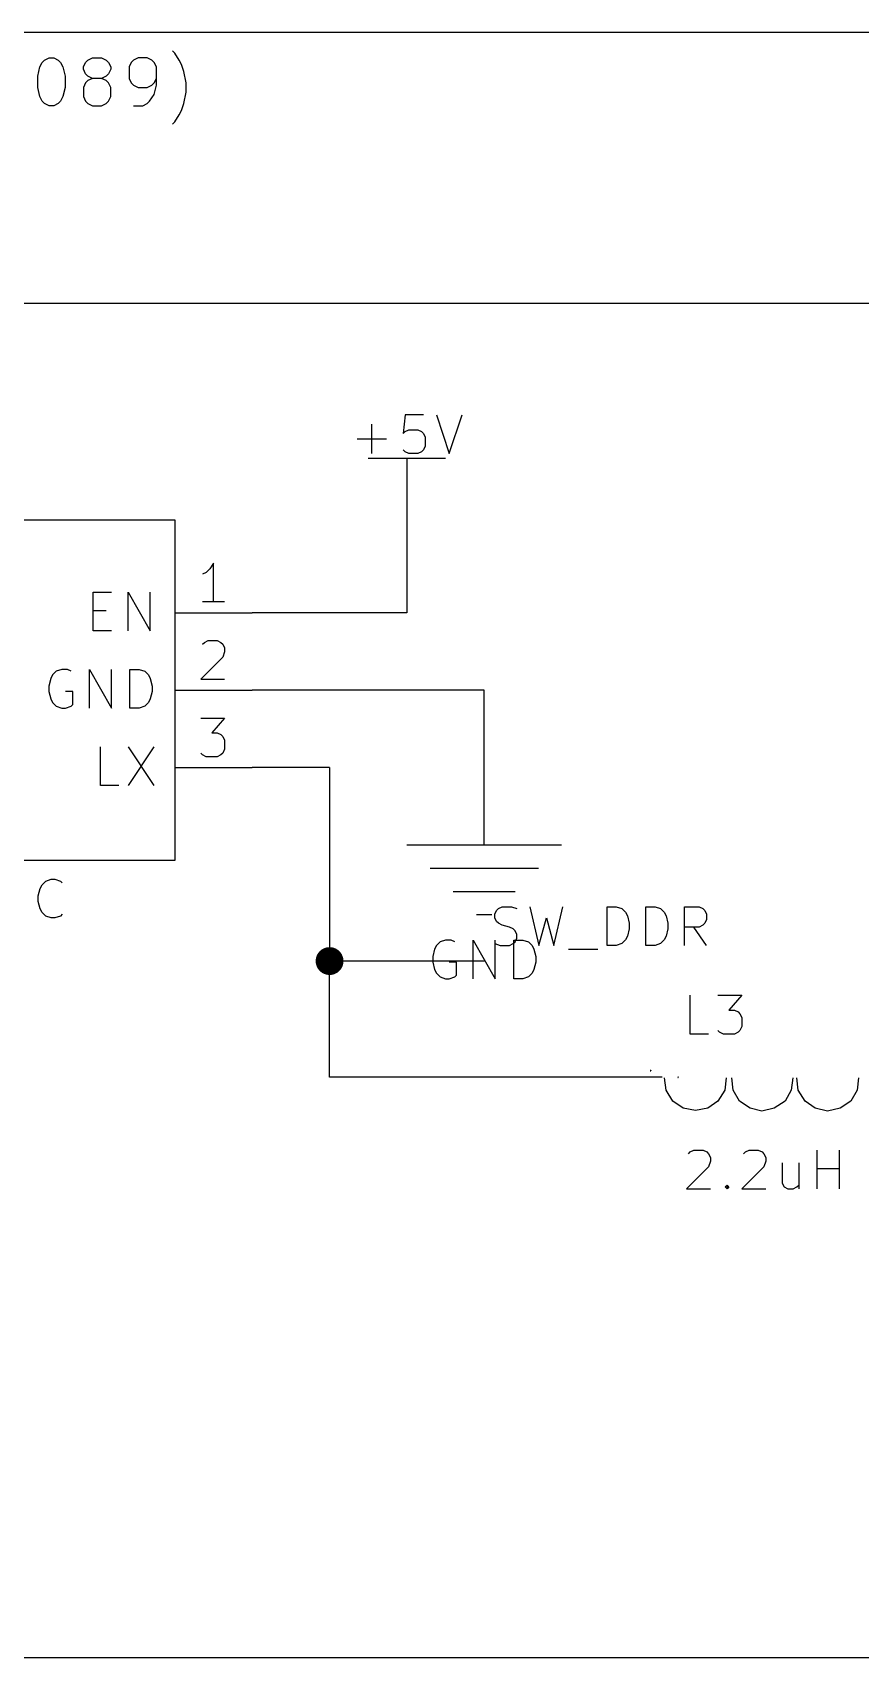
# Model space of a CAD drawing. Header units: millimetres. Extents: x 5 to 293, y -205 to -3.
# Drawn here: x 102 to 129.2, y -114.3 to -61 of the extents above; entities that cross this region are included whole.
import ezdxf

# ---------------------------------------------------------------- set-up
doc = ezdxf.new("R2010")
doc.units = ezdxf.units.MM
for name, color, linetype in [('GREENSIXTYFIVE', 129, 'CONTINUOUS'), ('LIGHTGREEN', 92, 'CONTINUOUS'), ('LIGHTMAGENTA', 212, 'CONTINUOUS'), ('LIGHTRED', 12, 'CONTINUOUS'), ('RED', 14, 'CONTINUOUS'), ('REDSIX', 19, 'CONTINUOUS')]:
    doc.layers.add(name, color=color, linetype=linetype)

msp = doc.modelspace()

# ---------------------------------------------------------------- linework, layer by layer
at = {"layer": 'GREENSIXTYFIVE', "linetype": 'CONTINUOUS'}
for p, q in [((114.2395, -73.5144), (114.1791, -74.1192)), ((114.8443, -73.5144), (114.2395, -73.5144)), ((115.2676, -73.5144), (115.6909, -74.7844)), ((115.6909, -74.7844), (116.1143, -73.5144)), ((113.1509, -74.7844), (113.1509, -73.8168)), ((114.1791, -74.1192), (114.2395, -74.0587)), ((114.2395, -74.0587), (114.3605, -73.9982)), ((114.3605, -73.9982), (114.6629, -73.9982)), ((114.6629, -73.9982), (114.7838, -74.0587)), ((114.7838, -74.0587), (114.8443, -74.1192)), ((114.8443, -74.1192), (114.9048, -74.2401)), ((112.6671, -74.3006), (113.6348, -74.3006)), ((114.2395, -74.724), (114.1791, -74.6635)), ((114.8443, -74.6635), (114.7838, -74.724)), ((114.9048, -74.5425), (114.8443, -74.6635)), ((114.9048, -74.2401), (114.9048, -74.5425)), ((114.3605, -74.7844), (114.2395, -74.724)), ((114.6629, -74.7844), (114.3605, -74.7844)), ((114.7838, -74.724), (114.6629, -74.7844)), ((103.9948, -80.5975), (103.9948, -79.3275)), ((103.9948, -79.3275), (104.5996, -79.3275)), ((103.9948, -80.5975), (103.9948, -79.3275)), ((103.9948, -79.3275), (104.5996, -79.3275)), ((105.1438, -80.5975), (105.1438, -79.3275)), ((105.1438, -79.3275), (105.8695, -80.5975)), ((105.1438, -80.5975), (105.1438, -79.3275)), ((105.1438, -79.3275), (105.8695, -80.5975)), ((105.8695, -80.5975), (105.8695, -79.3275)), ((105.8695, -80.5975), (105.8695, -79.3275)), ((103.9948, -79.9323), (104.4182, -79.9323)), ((103.9948, -79.9323), (104.4182, -79.9323)), ((104.5996, -80.5975), (103.9948, -80.5975)), ((104.5996, -80.5975), (103.9948, -80.5975)), ((102.6643, -82.049), (102.6038, -82.1699)), ((102.6643, -82.049), (102.6038, -82.1699)), ((102.7853, -81.928), (102.6643, -82.049)), ((102.7853, -81.928), (102.6643, -82.049)), ((102.9667, -81.8675), (102.7853, -81.928)), ((102.9667, -81.8675), (102.7853, -81.928)), ((103.1481, -81.8675), (102.9667, -81.8675)), ((103.1481, -81.8675), (102.9667, -81.8675)), ((103.2691, -81.928), (103.1481, -81.8675)), ((103.2691, -81.928), (103.1481, -81.8675)), ((103.8738, -83.1375), (103.8738, -81.8675)), ((103.8738, -81.8675), (104.5995, -83.1375)), ((103.8738, -83.1375), (103.8738, -81.8675)), ((103.8738, -81.8675), (104.5995, -83.1375)), ((104.5995, -83.1375), (104.5995, -81.8675)), ((104.5995, -83.1375), (104.5995, -81.8675)), ((105.2043, -83.1375), (105.2043, -81.8675)), ((105.2043, -81.8675), (105.5067, -81.8675)), ((105.2043, -83.1375), (105.2043, -81.8675)), ((105.2043, -81.8675), (105.5067, -81.8675)), ((105.5067, -81.8675), (105.6881, -81.928)), ((105.5067, -81.8675), (105.6881, -81.928)), ((105.6881, -81.928), (105.8091, -82.049)), ((105.6881, -81.928), (105.8091, -82.049)), ((105.8091, -82.049), (105.8696, -82.1699)), ((105.8091, -82.049), (105.8696, -82.1699)), ((102.6038, -82.1699), (102.5434, -82.4118)), ((102.6038, -82.1699), (102.5434, -82.4118)), ((102.5434, -82.4118), (102.5434, -82.5932)), ((102.5434, -82.4118), (102.5434, -82.5932)), ((102.5434, -82.5932), (102.6038, -82.8351)), ((102.5434, -82.5932), (102.6038, -82.8351)), ((103.3295, -82.5932), (103.0876, -82.5932)), ((103.3295, -82.5932), (103.0876, -82.5932)), ((103.3295, -83.0166), (103.3295, -82.5932)), ((103.3295, -83.0166), (103.3295, -82.5932)), ((105.8696, -82.1699), (105.93, -82.4118)), ((105.8696, -82.1699), (105.93, -82.4118)), ((105.93, -82.5932), (105.8696, -82.8351)), ((105.93, -82.5932), (105.8696, -82.8351)), ((105.93, -82.4118), (105.93, -82.5932)), ((105.93, -82.4118), (105.93, -82.5932)), ((102.6038, -82.8351), (102.6643, -82.9561)), ((102.6038, -82.8351), (102.6643, -82.9561)), ((102.6643, -82.9561), (102.7853, -83.0771)), ((102.6643, -82.9561), (102.7853, -83.0771)), ((102.7853, -83.0771), (102.9667, -83.1375)), ((102.7853, -83.0771), (102.9667, -83.1375)), ((102.9667, -83.1375), (103.0876, -83.1375)), ((102.9667, -83.1375), (103.0876, -83.1375)), ((103.0876, -83.1375), (103.2691, -83.0771)), ((103.0876, -83.1375), (103.2691, -83.0771)), ((103.2691, -83.0771), (103.3295, -83.0166)), ((103.2691, -83.0771), (103.3295, -83.0166)), ((105.5067, -83.1375), (105.2043, -83.1375)), ((105.5067, -83.1375), (105.2043, -83.1375)), ((105.6881, -83.0771), (105.5067, -83.1375)), ((105.6881, -83.0771), (105.5067, -83.1375)), ((105.8091, -82.9561), (105.6881, -83.0771)), ((105.8091, -82.9561), (105.6881, -83.0771)), ((105.8696, -82.8351), (105.8091, -82.9561)), ((105.8696, -82.8351), (105.8091, -82.9561)), ((104.2367, -85.6775), (104.2367, -84.4075)), ((104.2367, -85.6775), (104.2367, -84.4075)), ((105.1439, -84.4075), (105.9905, -85.6775)), ((105.9905, -84.4075), (105.1439, -85.6775)), ((105.1439, -84.4075), (105.9905, -85.6775)), ((105.9905, -84.4075), (105.1439, -85.6775)), ((104.8415, -85.6775), (104.2367, -85.6775)), ((104.8415, -85.6775), (104.2367, -85.6775)), ((102.195, -89.2987), (102.2554, -89.0568)), ((102.195, -89.2987), (102.2554, -89.0568)), ((102.2554, -89.0568), (102.3159, -88.9359)), ((102.2554, -89.0568), (102.3159, -88.9359)), ((102.3159, -88.9359), (102.4369, -88.8149)), ((102.3159, -88.9359), (102.4369, -88.8149)), ((102.4369, -88.8149), (102.6183, -88.7544)), ((102.4369, -88.8149), (102.6183, -88.7544)), ((102.6183, -88.7544), (102.7392, -88.7544)), ((102.6183, -88.7544), (102.7392, -88.7544)), ((102.7392, -88.7544), (102.9207, -88.8149)), ((102.7392, -88.7544), (102.9207, -88.8149)), ((102.9207, -88.8149), (102.9811, -88.8754)), ((102.9207, -88.8149), (102.9811, -88.8754)), ((102.195, -89.4801), (102.195, -89.2987)), ((102.195, -89.4801), (102.195, -89.2987)), ((102.2554, -89.722), (102.195, -89.4801)), ((102.2554, -89.722), (102.195, -89.4801)), ((102.3159, -89.843), (102.2554, -89.722)), ((102.3159, -89.843), (102.2554, -89.722)), ((102.4369, -89.964), (102.3159, -89.843)), ((102.4369, -89.964), (102.3159, -89.843)), ((102.6183, -90.0244), (102.4369, -89.964)), ((102.6183, -90.0244), (102.4369, -89.964)), ((102.7392, -90.0244), (102.6183, -90.0244)), ((102.7392, -90.0244), (102.6183, -90.0244)), ((102.9207, -89.964), (102.7392, -90.0244)), ((102.9207, -89.964), (102.7392, -90.0244)), ((102.9811, -89.9035), (102.9207, -89.964)), ((102.9811, -89.9035), (102.9207, -89.964)), ((115.2071, -91.0516), (115.1467, -91.2935)), ((115.2676, -90.9307), (115.2071, -91.0516)), ((115.3886, -90.8097), (115.2676, -90.9307)), ((115.57, -90.7492), (115.3886, -90.8097)), ((115.7514, -90.7492), (115.57, -90.7492)), ((115.8724, -90.8097), (115.7514, -90.7492)), ((116.4771, -92.0192), (116.4771, -90.7492)), ((116.4771, -90.7492), (117.2028, -92.0192)), ((117.2028, -92.0192), (117.2028, -90.7492)), ((117.8076, -92.0192), (117.8076, -90.7492)), ((117.8076, -90.7492), (118.11, -90.7492)), ((118.11, -90.7492), (118.2914, -90.8097)), ((118.2914, -90.8097), (118.4124, -90.9307)), ((118.4124, -90.9307), (118.4729, -91.0516)), ((118.4729, -91.0516), (118.5333, -91.2935)), ((115.1467, -91.2935), (115.1467, -91.4749)), ((115.1467, -91.4749), (115.2071, -91.7168)), ((115.2071, -91.7168), (115.2676, -91.8378)), ((115.9328, -91.4749), (115.6909, -91.4749)), ((115.9328, -91.8983), (115.9328, -91.4749)), ((118.4729, -91.7168), (118.4124, -91.8378)), ((118.5333, -91.4749), (118.4729, -91.7168)), ((118.5333, -91.2935), (118.5333, -91.4749)), ((115.2676, -91.8378), (115.3886, -91.9588)), ((115.3886, -91.9588), (115.57, -92.0192)), ((115.57, -92.0192), (115.6909, -92.0192)), ((115.6909, -92.0192), (115.8724, -91.9588)), ((115.8724, -91.9588), (115.9328, -91.8983)), ((118.11, -92.0192), (117.8076, -92.0192)), ((118.2914, -91.9588), (118.11, -92.0192)), ((118.4124, -91.8378), (118.2914, -91.9588)), ((123.6035, -93.8344), (123.6035, -92.5644)), ((124.5107, -92.5644), (125.2969, -92.5644)), ((125.2969, -92.5644), (124.8735, -93.0482)), ((124.8735, -93.0482), (125.055, -93.0482)), ((125.055, -93.0482), (125.1759, -93.1087)), ((125.1759, -93.1087), (125.2364, -93.1692)), ((125.2364, -93.1692), (125.2969, -93.2901)), ((125.2969, -93.2901), (125.2969, -93.5925)), ((124.2083, -93.8344), (123.6035, -93.8344)), ((124.5712, -93.774), (124.5107, -93.7135)), ((124.6921, -93.8344), (124.5712, -93.774)), ((125.055, -93.8344), (124.6921, -93.8344)), ((125.1759, -93.774), (125.055, -93.8344)), ((125.2364, -93.7135), (125.1759, -93.774)), ((125.2969, -93.5925), (125.2364, -93.7135)), ((123.2081, -95.2472), (123.1936, -95.2618)), ((123.1936, -95.2618), (123.2093, -95.2618)), ((123.1948, -95.2388), (123.196, -95.2376)), ((123.196, -95.2376), (123.1984, -95.2364)), ((123.1984, -95.2364), (123.2045, -95.2364)), ((123.2045, -95.2364), (123.2069, -95.2376)), ((123.2069, -95.2376), (123.2081, -95.2388)), ((123.2081, -95.2388), (123.2093, -95.2412)), ((123.2093, -95.2436), (123.2081, -95.2472)), ((123.2093, -95.2412), (123.2093, -95.2436)), ((123.5431, -97.7654), (123.6035, -97.7049)), ((123.6035, -97.7049), (123.7245, -97.6444)), ((123.7245, -97.6444), (124.0269, -97.6444)), ((124.0269, -97.6444), (124.1478, -97.7049)), ((124.1478, -97.7049), (124.2083, -97.7654)), ((124.2083, -97.7654), (124.2688, -97.8863)), ((124.2688, -98.0073), (124.2083, -98.1887)), ((124.2688, -97.8863), (124.2688, -98.0073)), ((125.3574, -97.7654), (125.4178, -97.7049)), ((125.4178, -97.7049), (125.5388, -97.6444)), ((125.5388, -97.6444), (125.8412, -97.6444)), ((125.8412, -97.6444), (125.9621, -97.7049)), ((125.9621, -97.7049), (126.0226, -97.7654)), ((126.0226, -97.7654), (126.0831, -97.8863)), ((126.0831, -98.0073), (126.0226, -98.1887)), ((126.0831, -97.8863), (126.0831, -98.0073)), ((126.6273, -98.0678), (126.6273, -98.733)), ((127.1716, -98.0678), (127.1716, -98.9144)), ((127.7763, -98.9144), (127.7763, -97.6444)), ((128.502, -98.9144), (128.502, -97.6444)), ((124.2083, -98.1887), (123.4826, -98.9144)), ((126.0226, -98.1887), (125.2969, -98.9144)), ((127.7763, -98.2492), (128.502, -98.2492)), ((123.4826, -98.9144), (124.2688, -98.9144)), ((124.7526, -98.854), (124.813, -98.7935)), ((124.813, -98.9144), (124.7526, -98.854)), ((124.813, -98.7935), (124.8735, -98.854)), ((124.813, -98.7935), (124.813, -98.9144)), ((124.8735, -98.854), (124.813, -98.9144)), ((125.2969, -98.9144), (126.0831, -98.9144)), ((126.6273, -98.733), (126.6878, -98.854)), ((126.6878, -98.854), (126.8088, -98.9144)), ((126.8088, -98.9144), (126.9902, -98.9144)), ((126.9902, -98.9144), (127.1111, -98.854)), ((127.1111, -98.854), (127.1716, -98.7935))]:
    msp.add_line(p, q, dxfattribs=at)
at = {"layer": 'LIGHTGREEN', "linetype": 'CONTINUOUS'}
for p, q in [((86.36, -69.85), (137.16, -69.85)), ((114.3, -77.47), (114.3, -80.01)), ((114.3, -80.01), (109.22, -80.01)), ((116.84, -82.55), (109.22, -82.55)), ((116.84, -85.09), (116.84, -82.55)), ((111.76, -85.09), (109.22, -85.09)), ((111.76, -85.09), (111.76, -91.44)), ((116.84, -91.44), (111.76, -91.44)), ((111.76, -95.25), (111.76, -91.44)), ((121.92, -95.25), (111.76, -95.25))]:
    msp.add_line(p, q, dxfattribs=at)
at = {"layer": 'LIGHTGREEN', "const_width": 0.4572}
msp.add_lwpolyline([(111.5314, -91.44, 1), (111.9886, -91.44, 1)], format="xyb", close=True, dxfattribs=at)
at = {"layer": 'LIGHTMAGENTA', "linetype": 'CONTINUOUS'}
for p, q in [((180.848, -60.96), (69.85, -60.96)), ((102.3242, -61.9406), (102.3992, -61.8656)), ((102.3992, -61.8656), (102.5492, -61.7906)), ((102.5492, -61.7906), (102.6991, -61.7906)), ((102.6991, -61.7906), (102.8491, -61.8656)), ((102.8491, -61.8656), (102.9241, -61.9406)), ((103.749, -61.9406), (103.824, -61.8656)), ((103.824, -61.8656), (103.974, -61.7906)), ((103.974, -61.7906), (104.2739, -61.7906)), ((104.2739, -61.7906), (104.4239, -61.8656)), ((104.4239, -61.8656), (104.4989, -61.9406)), ((105.3238, -61.8656), (105.2488, -61.9406)), ((105.4738, -61.7906), (105.3238, -61.8656)), ((105.7737, -61.7906), (105.4738, -61.7906)), ((105.9237, -61.8656), (105.7737, -61.7906)), ((105.9987, -61.9406), (105.9237, -61.8656)), ((106.6736, -61.6407), (106.5986, -61.5657)), ((106.8236, -61.8656), (106.6736, -61.6407)), ((106.8986, -62.0156), (106.8236, -61.8656)), ((102.1742, -62.3906), (102.2492, -62.0906)), ((102.1742, -62.7655), (102.1742, -62.3906)), ((102.2492, -62.0906), (102.3242, -61.9406)), ((102.9241, -61.9406), (102.9991, -62.0906)), ((102.9991, -62.0906), (103.0741, -62.3906)), ((103.0741, -62.3906), (103.0741, -62.7655)), ((103.674, -62.0906), (103.749, -61.9406)), ((103.674, -62.1656), (103.674, -62.0906)), ((103.749, -62.3156), (103.674, -62.1656)), ((103.824, -62.3906), (103.749, -62.3156)), ((103.974, -62.4656), (103.824, -62.3906)), ((104.4239, -62.3906), (104.2739, -62.4656)), ((104.4989, -62.3156), (104.4239, -62.3906)), ((104.4989, -61.9406), (104.5739, -62.0906)), ((104.5739, -62.1656), (104.4989, -62.3156)), ((104.5739, -62.0906), (104.5739, -62.1656)), ((105.2488, -61.9406), (105.1738, -62.0906)), ((105.1738, -62.0906), (105.1738, -62.4656)), ((106.0737, -62.0906), (105.9987, -61.9406)), ((106.0737, -62.6905), (106.0737, -62.0906)), ((106.9736, -62.2406), (106.8986, -62.0156)), ((107.0486, -62.6155), (106.9736, -62.2406)), ((102.2492, -63.0655), (102.1742, -62.7655)), ((103.0741, -62.7655), (102.9991, -63.0655)), ((103.749, -62.6155), (103.674, -62.7655)), ((103.674, -62.7655), (103.674, -63.0655)), ((103.824, -62.5405), (103.749, -62.6155)), ((103.974, -62.4656), (103.824, -62.5405)), ((104.2739, -62.4656), (103.974, -62.4656)), ((104.4239, -62.5405), (104.2739, -62.4656)), ((104.4989, -62.6155), (104.4239, -62.5405)), ((104.5739, -62.7655), (104.4989, -62.6155)), ((104.5739, -63.0655), (104.5739, -62.7655)), ((105.1738, -62.4656), (105.2488, -62.6155)), ((105.2488, -62.6155), (105.3238, -62.6905)), ((105.3238, -62.6905), (105.4738, -62.7655)), ((105.4738, -62.7655), (105.7737, -62.7655)), ((105.7737, -62.7655), (105.9237, -62.6905)), ((105.9237, -62.6905), (105.9987, -62.6155)), ((105.9987, -62.6155), (106.0737, -62.4656)), ((105.9987, -62.9905), (106.0737, -62.6905)), ((106.9736, -63.2905), (107.0486, -62.9155)), ((107.0486, -62.9155), (107.0486, -62.6155)), ((102.3242, -63.2155), (102.2492, -63.0655)), ((102.3992, -63.2905), (102.3242, -63.2155)), ((102.5492, -63.3654), (102.3992, -63.2905)), ((102.6991, -63.3654), (102.5492, -63.3654)), ((102.8491, -63.2905), (102.6991, -63.3654)), ((102.9241, -63.2155), (102.8491, -63.2905)), ((102.9991, -63.0655), (102.9241, -63.2155)), ((103.674, -63.0655), (103.749, -63.2155)), ((103.749, -63.2155), (103.824, -63.2905)), ((103.824, -63.2905), (103.974, -63.3654)), ((103.974, -63.3654), (104.2739, -63.3654)), ((104.2739, -63.3654), (104.4239, -63.2905)), ((104.4239, -63.2905), (104.4989, -63.2155)), ((104.4989, -63.2155), (104.5739, -63.0655)), ((105.3238, -63.3654), (105.6238, -63.3654)), ((105.6238, -63.3654), (105.7737, -63.2905)), ((105.7737, -63.2905), (105.8487, -63.2155)), ((105.8487, -63.2155), (105.9987, -62.9905)), ((106.8986, -63.5154), (106.9736, -63.2905)), ((106.5986, -63.9654), (106.6736, -63.8904)), ((106.6736, -63.8904), (106.8236, -63.6654)), ((106.8236, -63.6654), (106.8986, -63.5154)), ((69.85, -114.3), (180.848, -114.3))]:
    msp.add_line(p, q, dxfattribs=at)
at = {"layer": 'LIGHTRED', "linetype": 'CONTINUOUS'}
for p, q in [((107.95, -78.3813), (107.8291, -78.5628)), ((107.95, -78.3813), (107.8291, -78.5628)), ((107.95, -79.6513), (107.95, -78.3813)), ((107.95, -79.6513), (107.95, -78.3813)), ((107.7081, -78.6837), (107.5872, -78.7442)), ((107.7081, -78.6837), (107.5872, -78.7442)), ((107.8291, -78.5628), (107.7081, -78.6837)), ((107.8291, -78.5628), (107.7081, -78.6837)), ((108.3129, -79.6513), (107.5872, -79.6513)), ((108.3129, -79.6513), (107.5872, -79.6513)), ((107.5872, -81.0423), (107.6476, -80.9818)), ((107.5872, -81.0423), (107.6476, -80.9818)), ((107.6476, -80.9818), (107.7686, -80.9213)), ((107.6476, -80.9818), (107.7686, -80.9213)), ((107.7686, -80.9213), (108.071, -80.9213)), ((107.7686, -80.9213), (108.071, -80.9213)), ((108.071, -80.9213), (108.1919, -80.9818)), ((108.071, -80.9213), (108.1919, -80.9818)), ((108.1919, -80.9818), (108.2524, -81.0423)), ((108.1919, -80.9818), (108.2524, -81.0423)), ((108.2524, -81.0423), (108.3129, -81.1632)), ((108.2524, -81.0423), (108.3129, -81.1632)), ((108.2524, -81.4656), (107.5267, -82.1913)), ((108.2524, -81.4656), (107.5267, -82.1913)), ((108.3129, -81.2842), (108.2524, -81.4656)), ((108.3129, -81.2842), (108.2524, -81.4656)), ((108.3129, -81.1632), (108.3129, -81.2842)), ((108.3129, -81.1632), (108.3129, -81.2842)), ((107.5267, -82.1913), (108.3129, -82.1913)), ((107.5267, -82.1913), (108.3129, -82.1913)), ((107.5267, -83.4613), (108.3129, -83.4613)), ((107.5267, -83.4613), (108.3129, -83.4613)), ((108.3129, -83.4613), (107.8895, -83.9451)), ((108.3129, -83.4613), (107.8895, -83.9451)), ((107.8895, -83.9451), (108.071, -83.9451)), ((107.8895, -83.9451), (108.071, -83.9451)), ((108.071, -83.9451), (108.1919, -84.0056)), ((108.071, -83.9451), (108.1919, -84.0056)), ((108.1919, -84.0056), (108.2524, -84.0661)), ((108.1919, -84.0056), (108.2524, -84.0661)), ((108.2524, -84.0661), (108.3129, -84.187)), ((108.2524, -84.0661), (108.3129, -84.187)), ((108.3129, -84.187), (108.3129, -84.4894)), ((108.3129, -84.187), (108.3129, -84.4894)), ((107.5872, -84.6709), (107.5267, -84.6104)), ((107.5872, -84.6709), (107.5267, -84.6104)), ((107.7081, -84.7313), (107.5872, -84.6709)), ((107.7081, -84.7313), (107.5872, -84.6709)), ((108.071, -84.7313), (107.7081, -84.7313)), ((108.071, -84.7313), (107.7081, -84.7313)), ((108.1919, -84.6709), (108.071, -84.7313)), ((108.1919, -84.6709), (108.071, -84.7313)), ((108.2524, -84.6104), (108.1919, -84.6709)), ((108.2524, -84.6104), (108.1919, -84.6709)), ((108.3129, -84.4894), (108.2524, -84.6104)), ((108.3129, -84.4894), (108.2524, -84.6104)), ((122.307, -95.0291), (122.2925, -95.0437)), ((122.2925, -95.0437), (122.3082, -95.0437)), ((122.2937, -95.0207), (122.2949, -95.0195)), ((122.2949, -95.0195), (122.2973, -95.0183)), ((122.2973, -95.0183), (122.3034, -95.0183)), ((122.3034, -95.0183), (122.3058, -95.0195)), ((122.3058, -95.0195), (122.307, -95.0207)), ((122.307, -95.0207), (122.3082, -95.0231)), ((122.3082, -95.0255), (122.307, -95.0291)), ((122.3082, -95.0231), (122.3082, -95.0255))]:
    msp.add_line(p, q, dxfattribs=at)
at = {"layer": 'RED', "linetype": 'CONTINUOUS'}
for p, q in [((113.03, -74.93), (115.57, -74.93)), ((114.3, -74.93), (114.3, -76.2)), ((114.3, -76.2), (114.3, -77.47)), ((91.44, -76.962), (106.68, -76.962)), ((106.68, -76.962), (106.68, -88.138)), ((106.68, -80.01), (109.22, -80.01)), ((106.68, -80.01), (109.22, -80.01)), ((106.68, -82.55), (109.22, -82.55)), ((106.68, -82.55), (109.22, -82.55)), ((106.68, -85.09), (109.22, -85.09)), ((106.68, -85.09), (109.22, -85.09)), ((116.84, -87.63), (116.84, -85.09)), ((114.3, -87.63), (119.38, -87.63)), ((106.68, -88.138), (91.44, -88.138)), ((115.062, -88.392), (118.618, -88.392)), ((115.824, -89.154), (117.856, -89.154)), ((116.586, -89.916), (117.094, -89.916)), ((122.682, -95.25), (121.92, -95.25)), ((122.809, -95.6818), (122.7582, -95.2754)), ((124.7902, -95.2754), (124.7394, -95.6818)), ((125.0188, -95.6818), (124.968, -95.2754)), ((126.9746, -95.2754), (126.9238, -95.6818)), ((127.1524, -95.6818), (127.1016, -95.2754)), ((129.1336, -95.2754), (129.0828, -95.6818)), ((123.0376, -96.0374), (122.809, -95.6818)), ((124.7394, -95.6818), (124.5108, -96.0374)), ((125.222, -96.0374), (125.0188, -95.6818)), ((126.9238, -95.6818), (126.7206, -96.0374)), ((127.381, -96.0374), (127.1524, -95.6818)), ((129.0828, -95.6818), (128.8796, -96.0374)), ((123.3678, -96.266), (123.0376, -96.0374)), ((123.7742, -96.3422), (123.3678, -96.266)), ((124.1806, -96.266), (123.7742, -96.3422)), ((124.5108, -96.0374), (124.1806, -96.266)), ((125.5776, -96.266), (125.222, -96.0374)), ((125.9586, -96.3676), (125.5776, -96.266)), ((126.365, -96.266), (125.9586, -96.3676)), ((126.7206, -96.0374), (126.365, -96.266)), ((127.7112, -96.266), (127.381, -96.0374)), ((128.1176, -96.3676), (127.7112, -96.266)), ((128.524, -96.266), (128.1176, -96.3676)), ((128.8796, -96.0374), (128.524, -96.266))]:
    msp.add_line(p, q, dxfattribs=at)
at = {"layer": 'REDSIX', "linetype": 'CONTINUOUS'}
for p, q in [((117.1863, -89.8988), (117.2467, -89.7779)), ((117.1863, -90.0198), (117.1863, -89.8988)), ((117.2467, -90.1407), (117.1863, -90.0198)), ((117.2467, -89.7779), (117.3072, -89.7174)), ((117.3072, -90.2012), (117.2467, -90.1407)), ((117.3072, -89.7174), (117.4282, -89.6569)), ((117.4282, -89.6569), (117.7305, -89.6569)), ((117.7305, -89.6569), (117.912, -89.7174)), ((118.3353, -89.6569), (118.6377, -90.9269)), ((118.6377, -90.9269), (118.8796, -90.0198)), ((118.8796, -90.0198), (119.1215, -90.9269)), ((119.1215, -90.9269), (119.4239, -89.6569)), ((120.8752, -90.9269), (120.8752, -89.6569)), ((120.8752, -89.6569), (121.1776, -89.6569)), ((121.1776, -89.6569), (121.359, -89.7174)), ((121.359, -89.7174), (121.48, -89.8384)), ((121.48, -89.8384), (121.5405, -89.9593)), ((121.5405, -89.9593), (121.6009, -90.2012)), ((122.1452, -90.9269), (122.1452, -89.6569)), ((122.1452, -89.6569), (122.4476, -89.6569)), ((122.4476, -89.6569), (122.629, -89.7174)), ((122.629, -89.7174), (122.75, -89.8384)), ((122.75, -89.8384), (122.8105, -89.9593)), ((122.8105, -89.9593), (122.8709, -90.2012)), ((123.4152, -90.9269), (123.4152, -89.6569)), ((123.4152, -89.6569), (123.899, -89.6569)), ((123.899, -89.6569), (124.02, -89.7174)), ((124.02, -89.7174), (124.0805, -89.7779)), ((124.0805, -89.7779), (124.1409, -89.8988)), ((124.1409, -90.0803), (124.0805, -90.2012)), ((124.1409, -89.8988), (124.1409, -90.0803)), ((117.4282, -90.2617), (117.3072, -90.2012)), ((117.6701, -90.3222), (117.4282, -90.2617)), ((117.791, -90.3826), (117.6701, -90.3222)), ((117.8515, -90.4431), (117.791, -90.3826)), ((117.912, -90.5641), (117.8515, -90.4431)), ((117.912, -90.685), (117.912, -90.5641)), ((121.5405, -90.6245), (121.48, -90.7455)), ((121.6009, -90.3826), (121.5405, -90.6245)), ((121.6009, -90.2012), (121.6009, -90.3826)), ((122.8105, -90.6245), (122.75, -90.7455)), ((122.8709, -90.3826), (122.8105, -90.6245)), ((122.8709, -90.2012), (122.8709, -90.3826)), ((123.899, -90.3222), (123.4152, -90.3222)), ((124.1409, -90.9269), (123.7176, -90.3222)), ((124.02, -90.2617), (123.899, -90.3222)), ((124.0805, -90.2012), (124.02, -90.2617)), ((117.1863, -90.8665), (117.3677, -90.9269)), ((117.3677, -90.9269), (117.6701, -90.9269)), ((117.6701, -90.9269), (117.791, -90.8665)), ((117.791, -90.8665), (117.8515, -90.806)), ((117.8515, -90.806), (117.912, -90.685)), ((119.6053, -91.0479), (120.5729, -91.0479)), ((121.1776, -90.9269), (120.8752, -90.9269)), ((121.359, -90.8665), (121.1776, -90.9269)), ((121.48, -90.7455), (121.359, -90.8665)), ((122.4476, -90.9269), (122.1452, -90.9269)), ((122.629, -90.8665), (122.4476, -90.9269)), ((122.75, -90.7455), (122.629, -90.8665))]:
    msp.add_line(p, q, dxfattribs=at)

doc.saveas('drawing.dxf')
